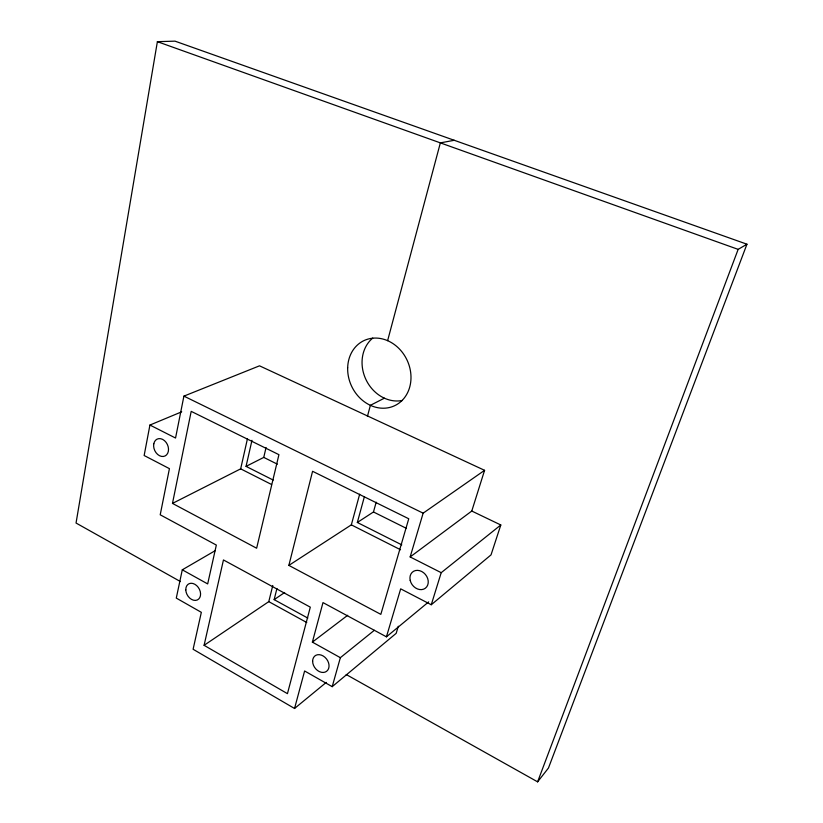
<?xml version="1.0" encoding="UTF-8"?>
<svg xmlns="http://www.w3.org/2000/svg" width="823" height="823" viewBox="0 0 823 823"><rect width="100%" height="100%" fill="white"/><g stroke="black" fill="none" stroke-linecap="round" stroke-linejoin="round"><path stroke-width="1.23" d="M346.216 674.521L537.614 781.85L548.468 768.013L746.955 244.205L175.001 41.15L157.378 41.675L76.045 523.037L180.33 581.511M181.708 411.819L149.93 425.049L144.148 455.51L169.425 468.647L160.218 514.797L216.336 545.073L207.674 583.919L182.284 569.814L176.287 598.095L201.337 612.333L193.107 649.265L294.541 708.48L326.268 682.401M471.774 511.042L500.806 524.981L441.21 572.685L410.152 556.945L471.774 511.042L484.582 470.324L259.512 365.824L183.91 396.13L175.546 438.031L149.93 425.049M172.48 503.409L191.193 411.356L278.925 454.677L256.632 548.221L172.48 503.409L240.666 468.853L247.445 438.782M204.094 645.314L223.455 559.949L310.302 607.158L287.443 693.655L204.094 645.314L268.782 601.634L272.773 585.503M273.226 480.076L246.056 466.374L251.972 440.326M246.056 466.374L263.761 457.403L266.066 447.486M307.802 618.073L274.152 599.638L276.929 588.507M288.863 565.391L312.575 471.291L408.753 518.768L380.833 614.359L288.863 565.391L351.339 524.858L359.661 494.201M367.428 416.417L370.381 405.317L384.382 398.178M387.623 340.671L440.356 142.873L454.255 140.291M294.541 708.48L304.613 670.982L332.204 686.66L396.182 633.34L398.311 626.241M374.352 630.284L340.362 657.68L312.37 642.125L322.986 602.601L386.44 636.827L428.67 601.891M401.768 544.867L357.336 522.471L364.383 496.701M357.336 522.471L373.467 511.978L376.193 502.174M332.204 686.66L340.362 657.68M386.44 636.827L400.678 588.846L431.262 604.751L491.033 554.877L500.806 524.981M410.152 556.945L423.135 513.171L484.582 470.324M431.262 604.751L441.21 572.685M537.614 781.85L738.149 249.369L746.955 244.205M312.37 642.125L347.697 615.275M274.152 599.638L284.665 592.509M182.284 569.814L215.276 550.628M157.378 41.675L738.149 249.369M183.91 396.13L423.135 513.171M263.761 457.403L277.372 464.172M373.467 511.978L406.48 528.397M240.666 468.853L271.559 484.49M351.339 524.858L400.534 549.754M268.782 601.634L306.763 622.517M402.416 400.451A35.327 30.317 64.9 0 1 365.968 379.598A35.327 30.317 64.9 0 1 372.747 338.078M347.666 367.799A35.986 30.646 64.9 0 0 394.351 405.842A35.986 30.646 64.9 0 0 395.976 345.794A35.986 30.646 64.9 0 0 347.666 367.799M410.183 580.308A10.339 8.384 52.2 0 0 425.388 588.198A10.339 8.384 52.2 0 0 421.715 571.491A10.339 8.384 52.2 0 0 410.183 580.308M153.798 443.782A9.32 7.006 65.5 0 0 163.304 456.477A9.32 7.006 65.5 0 0 166.112 442.393A9.32 7.006 65.5 0 0 153.798 443.782M185.792 589.844A9.135 6.707 59.7 0 0 197.098 600.06A9.135 6.707 59.7 0 0 196.676 585.606A9.135 6.707 59.7 0 0 185.792 589.844M312.627 661.208A9.66 7.304 53.7 0 0 324.92 672.175A9.66 7.304 53.7 0 0 324.962 657.289A9.66 7.304 53.7 0 0 312.627 661.208"/></g></svg>
